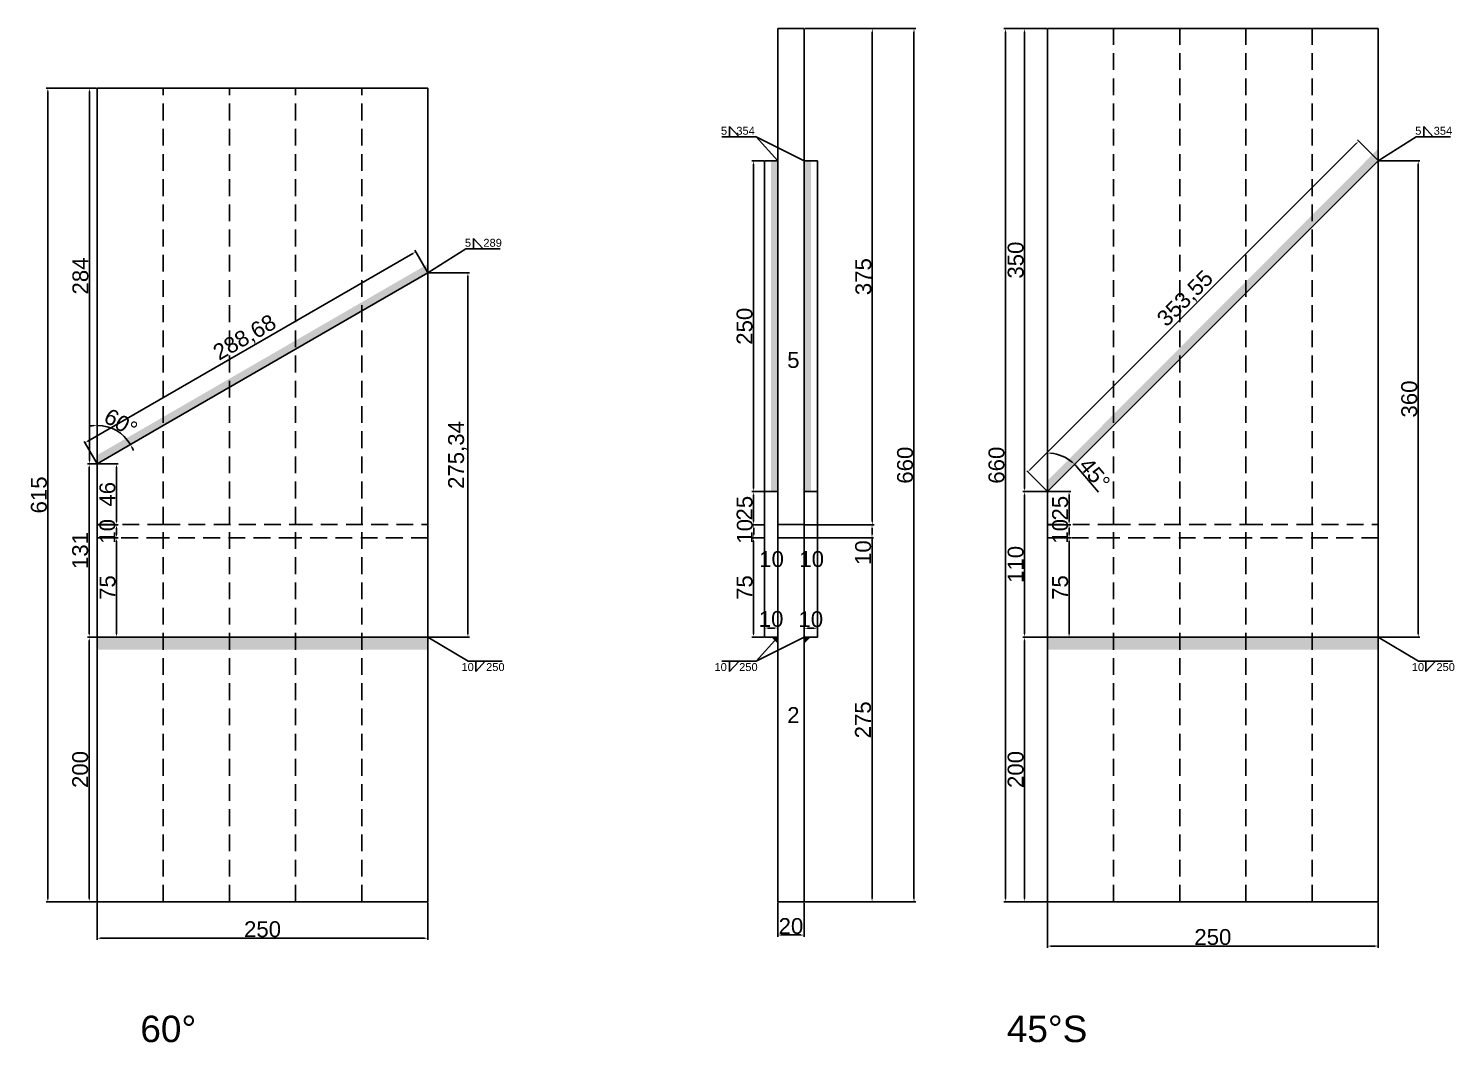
# Model space of a CAD drawing. Header units: millimetres. Extents: x 1455 to 24185, y -7314 to 4772.
# Drawn here: x 3646 to 4723, y 1265 to 2032 of the extents above; entities that cross this region are included whole.
import ezdxf

# ---------------------------------------------------------------- set-up
doc = ezdxf.new("R2010")
doc.units = ezdxf.units.MM
doc.linetypes.add('DASHED', pattern=[19.05, 12.7, -6.35])
doc.linetypes.add('JIS_09_08', pattern=[10.75, 8, -0.55, 0.55, -0.55, 0.55, -0.55])
for name, color, linetype in [('尺寸标注', 6, 'Continuous'), ('标号', 4, 'Continuous'), ('焊缝', 250, 'Continuous')]:
    doc.layers.add(name, color=color, linetype=linetype)
doc.styles.get("Standard").update_dxf_attribs({"font": 'arial.ttf'})
doc.dimstyles.new('ISO-25-JHF', dxfattribs={"dimtxt": 12, "dimasz": 2.5, "dimexe": 1.25, "dimexo": 0.625, "dimtad": 1, "dimtxsty": 'Standard', "dimcen": 2.5, "dimadec": 0, "dimazin": 0, "dimtfac": 1, "dimtmove": 0, "dimatfit": 3, "dimfxl": 1, "dimarcsym": 0})

# ---------------------------------------------------------------- blocks, each defined once
blk = doc.blocks.new('*D18')
at = {"layer": 'Defpoints', "color": 0, "transparency": 16777216}
for p in [(3697.4, 1957.8), (3797.4, 1760.4), (3716.1, 1724.9), (3697.4, 1702.6), (3697.4, 1342.8)]:
    blk.add_point(p, dxfattribs=at)
at = {"layer": '尺寸标注', "color": 0, "lineweight": -2, "transparency": 16777216}
for start, end in [(94.922, 99.8439), (30, 90), (20.1561, 25.078)]:
    blk.add_arc((3697.4, 1702.6), 29.1, start, end, dxfattribs=at)
at = {"layer": '尺寸标注', "color": 0, "transparency": 16777216}
for points in [[(3694.9, 1732.1), (3694.9, 1731.2), (3697.4, 1731.8)], [(3723.4, 1714.8), (3724.1, 1715.2), (3722.6, 1717.2)]]:
    blk.add_solid(points, dxfattribs=at)
at = {"layer": '尺寸标注', "color": 0, "transparency": 16777216, "insert": (3715.3, 1733.7), "char_height": 12, "attachment_point": 5, "rotation": 330}
blk.add_mtext('60°', dxfattribs=at)
blk = doc.blocks.new('*D19')
at = {"layer": 'Defpoints', "color": 0, "transparency": 16777216}
for p in [(3697.4, 1371.6), (3947.4, 1371.6), (3947.4, 1344.1)]:
    blk.add_point(p, dxfattribs=at)
at = {"layer": '尺寸标注', "color": 0, "lineweight": -2, "transparency": 16777216}
for p, q in [((3697.4, 1371), (3697.4, 1342.8)), ((3947.4, 1371), (3947.4, 1342.8)), ((3699.9, 1344.1), (3944.9, 1344.1))]:
    blk.add_line(p, q, dxfattribs=at)
at = {"layer": '尺寸标注', "color": 0, "transparency": 16777216}
for points in [[(3699.9, 1344.5), (3699.9, 1343.6), (3697.4, 1344.1)], [(3944.9, 1344.5), (3944.9, 1343.6), (3947.4, 1344.1)]]:
    blk.add_solid(points, dxfattribs=at)
at = {"layer": '尺寸标注', "color": 0, "transparency": 16777216, "insert": (3822.4, 1350.8), "char_height": 12, "attachment_point": 5}
blk.add_mtext('250', dxfattribs=at)
blk = doc.blocks.new('*D80')
at = {"layer": 'Defpoints', "color": 0, "transparency": 16777216}
for p in [(3947.4, 1847), (3977.6, 1847), (3947.4, 1571.6)]:
    blk.add_point(p, dxfattribs=at)
at = {"layer": '尺寸标注', "color": 0, "lineweight": -2, "transparency": 16777216}
for p, q in [((3948, 1847), (3978.9, 1847)), ((3977.6, 1574.1), (3977.6, 1844.5)), ((3948, 1571.6), (3978.9, 1571.6))]:
    blk.add_line(p, q, dxfattribs=at)
at = {"layer": '尺寸标注', "color": 0, "transparency": 16777216}
for points in [[(3977.2, 1844.5), (3978.1, 1844.5), (3977.6, 1847)], [(3977.2, 1574.1), (3978.1, 1574.1), (3977.6, 1571.6)]]:
    blk.add_solid(points, dxfattribs=at)
at = {"layer": '尺寸标注', "color": 0, "transparency": 16777216, "insert": (3969.8, 1709.3), "char_height": 12, "attachment_point": 5, "rotation": 90}
blk.add_mtext('275,34', dxfattribs=at)
blk = doc.blocks.new('*D81')
at = {"layer": 'Defpoints', "color": 0, "transparency": 16777216}
for p in [(3697.4, 1646.6), (3712, 1646.6), (3697.4, 1571.6)]:
    blk.add_point(p, dxfattribs=at)
at = {"layer": '尺寸标注', "color": 0, "lineweight": -2, "transparency": 16777216}
for p, q in [((3698, 1646.6), (3713.2, 1646.6)), ((3712, 1574.1), (3712, 1644.1)), ((3698, 1571.6), (3713.2, 1571.6))]:
    blk.add_line(p, q, dxfattribs=at)
at = {"layer": '尺寸标注', "color": 0, "transparency": 16777216}
for points in [[(3711.6, 1644.1), (3712.4, 1644.1), (3712, 1646.6)], [(3711.6, 1574.1), (3712.4, 1574.1), (3712, 1571.6)]]:
    blk.add_solid(points, dxfattribs=at)
at = {"layer": '尺寸标注', "color": 0, "transparency": 16777216, "insert": (3705.3, 1609.1), "char_height": 12, "attachment_point": 5, "rotation": 90}
blk.add_mtext('75', dxfattribs=at)
blk = doc.blocks.new('*D82')
at = {"layer": 'Defpoints', "color": 0, "transparency": 16777216}
for p in [(3697.4, 1656.6), (3712, 1656.6), (3697.4, 1646.6)]:
    blk.add_point(p, dxfattribs=at)
at = {"layer": '尺寸标注', "color": 0, "lineweight": -2, "transparency": 16777216}
for p, q in [((3698, 1656.6), (3713.2, 1656.6)), ((3712, 1649.1), (3712, 1654.1)), ((3698, 1646.6), (3713.2, 1646.6))]:
    blk.add_line(p, q, dxfattribs=at)
at = {"layer": '尺寸标注', "color": 0, "transparency": 16777216}
for points in [[(3711.6, 1654.1), (3712.4, 1654.1), (3712, 1656.6)], [(3711.6, 1649.1), (3712.4, 1649.1), (3712, 1646.6)]]:
    blk.add_solid(points, dxfattribs=at)
at = {"layer": '尺寸标注', "color": 0, "transparency": 16777216, "insert": (3705.2, 1651.6), "char_height": 12, "attachment_point": 5, "rotation": 90}
blk.add_mtext('10', dxfattribs=at)
blk = doc.blocks.new('*D20')
at = {"layer": 'Defpoints', "color": 0, "transparency": 16777216}
for p in [(3697.4, 1702.6), (3712, 1702.6), (3697.4, 1656.6)]:
    blk.add_point(p, dxfattribs=at)
at = {"layer": '尺寸标注', "color": 0, "lineweight": -2, "transparency": 16777216}
for p, q in [((3698, 1702.6), (3713.2, 1702.6)), ((3712, 1659.1), (3712, 1700.1)), ((3698, 1656.6), (3713.2, 1656.6))]:
    blk.add_line(p, q, dxfattribs=at)
at = {"layer": '尺寸标注', "color": 0, "transparency": 16777216}
for points in [[(3711.6, 1700.1), (3712.4, 1700.1), (3712, 1702.6)], [(3711.6, 1659.1), (3712.4, 1659.1), (3712, 1656.6)]]:
    blk.add_solid(points, dxfattribs=at)
at = {"layer": '尺寸标注', "color": 0, "transparency": 16777216, "insert": (3705.2, 1679.6), "char_height": 12, "attachment_point": 5, "rotation": 90}
blk.add_mtext('46', dxfattribs=at)
blk = doc.blocks.new('*D21')
at = {"layer": 'Defpoints', "color": 0, "transparency": 16777216}
for p in [(3691.4, 1702.6), (3697.4, 1702.6), (3697.4, 1571.6)]:
    blk.add_point(p, dxfattribs=at)
at = {"layer": '尺寸标注', "color": 0, "lineweight": -2, "transparency": 16777216}
for p, q in [((3696.8, 1702.6), (3690.1, 1702.6)), ((3691.4, 1574.1), (3691.4, 1700.1)), ((3696.8, 1571.6), (3690.1, 1571.6))]:
    blk.add_line(p, q, dxfattribs=at)
at = {"layer": '尺寸标注', "color": 0, "transparency": 16777216}
for points in [[(3691, 1700.1), (3691.8, 1700.1), (3691.4, 1702.6)], [(3691, 1574.1), (3691.8, 1574.1), (3691.4, 1571.6)]]:
    blk.add_solid(points, dxfattribs=at)
at = {"layer": '尺寸标注', "color": 0, "transparency": 16777216, "insert": (3684.6, 1637.1), "char_height": 12, "attachment_point": 5, "rotation": 90}
blk.add_mtext('131', dxfattribs=at)
blk = doc.blocks.new('*D22')
at = {"layer": 'Defpoints', "color": 0, "transparency": 16777216}
for p in [(3660.1, 1986.6), (3697.4, 1986.6), (3697.4, 1371.6)]:
    blk.add_point(p, dxfattribs=at)
at = {"layer": '尺寸标注', "color": 0, "lineweight": -2, "transparency": 16777216}
for p, q in [((3696.8, 1986.6), (3658.9, 1986.6)), ((3660.1, 1374.1), (3660.1, 1984.1)), ((3696.8, 1371.6), (3658.9, 1371.6))]:
    blk.add_line(p, q, dxfattribs=at)
at = {"layer": '尺寸标注', "color": 0, "transparency": 16777216}
for points in [[(3659.7, 1984.1), (3660.6, 1984.1), (3660.1, 1986.6)], [(3659.7, 1374.1), (3660.6, 1374.1), (3660.1, 1371.6)]]:
    blk.add_solid(points, dxfattribs=at)
at = {"layer": '尺寸标注', "color": 0, "transparency": 16777216, "insert": (3653.4, 1679.1), "char_height": 12, "attachment_point": 5, "rotation": 90}
blk.add_mtext('615', dxfattribs=at)
blk = doc.blocks.new('*D126')
at = {"layer": 'Defpoints', "color": 0, "transparency": 16777216}
for p in [(3938.2, 1862.9), (3947.4, 1847), (3697.4, 1702.6)]:
    blk.add_point(p, dxfattribs=at)
at = {"layer": '尺寸标注', "color": 0, "lineweight": -2, "transparency": 16777216}
for p, q in [((3690.4, 1719.8), (3936.1, 1861.6)), ((3947.1, 1847.5), (3937.6, 1864)), ((3697.1, 1703.2), (3687.6, 1719.6))]:
    blk.add_line(p, q, dxfattribs=at)
at = {"layer": '尺寸标注', "color": 0, "transparency": 16777216}
for points in [[(3935.9, 1862), (3936.3, 1861.3), (3938.2, 1862.9)], [(3690.2, 1720.1), (3690.6, 1719.4), (3688.2, 1718.5)]]:
    blk.add_solid(points, dxfattribs=at)
at = {"layer": '尺寸标注', "color": 0, "transparency": 16777216, "insert": (3809.3, 1797.5), "char_height": 12, "attachment_point": 5, "rotation": 30}
blk.add_mtext('288,68', dxfattribs=at)
blk = doc.blocks.new('*D38')
at = {"layer": 'Defpoints', "color": 0, "transparency": 16777216}
for p in [(3697.4, 1986.6), (3691.5, 1702.6), (3697.4, 1702.6)]:
    blk.add_point(p, dxfattribs=at)
at = {"layer": '尺寸标注', "color": 0, "lineweight": -2, "transparency": 16777216}
for p, q in [((3696.8, 1986.6), (3690.3, 1986.6)), ((3691.5, 1984.1), (3691.5, 1705.1)), ((3696.8, 1702.6), (3690.3, 1702.6))]:
    blk.add_line(p, q, dxfattribs=at)
at = {"layer": '尺寸标注', "color": 0, "transparency": 16777216}
for points in [[(3691.1, 1984.1), (3692, 1984.1), (3691.5, 1986.6)], [(3691.1, 1705.1), (3692, 1705.1), (3691.5, 1702.6)]]:
    blk.add_solid(points, dxfattribs=at)
at = {"layer": '尺寸标注', "color": 0, "transparency": 16777216, "insert": (3684.8, 1844.6), "char_height": 12, "attachment_point": 5, "rotation": 90}
blk.add_mtext('284', dxfattribs=at)
blk = doc.blocks.new('*D127')
at = {"layer": 'Defpoints', "color": 0, "transparency": 16777216}
for p in [(3697.4, 1571.6), (3691.4, 1371.6), (3697.4, 1371.6)]:
    blk.add_point(p, dxfattribs=at)
at = {"layer": '尺寸标注', "color": 0, "lineweight": -2, "transparency": 16777216}
for p, q in [((3696.8, 1571.6), (3690.1, 1571.6)), ((3691.4, 1569.1), (3691.4, 1374.1)), ((3696.8, 1371.6), (3690.1, 1371.6))]:
    blk.add_line(p, q, dxfattribs=at)
at = {"layer": '尺寸标注', "color": 0, "transparency": 16777216}
for points in [[(3691, 1569.1), (3691.8, 1569.1), (3691.4, 1571.6)], [(3691, 1374.1), (3691.8, 1374.1), (3691.4, 1371.6)]]:
    blk.add_solid(points, dxfattribs=at)
at = {"layer": '尺寸标注', "color": 0, "transparency": 16777216, "insert": (3684.6, 1471.6), "char_height": 12, "attachment_point": 5, "rotation": 90}
blk.add_mtext('200', dxfattribs=at)
blk = doc.blocks.new('*D128')
at = {"layer": 'Defpoints', "color": 0, "transparency": 16777216}
for p in [(4211.8, 1371.6), (4231.8, 1371.6), (4231.8, 1346.5)]:
    blk.add_point(p, dxfattribs=at)
at = {"layer": '尺寸标注', "color": 0, "lineweight": -2, "transparency": 16777216}
for p, q in [((4211.8, 1371), (4211.8, 1345.2)), ((4231.8, 1371), (4231.8, 1345.2)), ((4214.3, 1346.5), (4229.3, 1346.5))]:
    blk.add_line(p, q, dxfattribs=at)
at = {"layer": '尺寸标注', "color": 0, "transparency": 16777216}
for points in [[(4214.3, 1346.9), (4214.3, 1346), (4211.8, 1346.5)], [(4229.3, 1346.9), (4229.3, 1346), (4231.8, 1346.5)]]:
    blk.add_solid(points, dxfattribs=at)
at = {"layer": '尺寸标注', "color": 0, "transparency": 16777216, "insert": (4221.8, 1353.2), "char_height": 12, "attachment_point": 5}
blk.add_mtext('20', dxfattribs=at)
blk = doc.blocks.new('*D129')
at = {"layer": 'Defpoints', "color": 0, "transparency": 16777216}
for p in [(4211.8, 1578.5), (4201.8, 1571.6), (4211.8, 1571.6)]:
    blk.add_point(p, dxfattribs=at)
at = {"layer": '尺寸标注', "color": 0, "lineweight": -2, "transparency": 16777216}
for p, q in [((4201.8, 1572.3), (4201.8, 1579.8)), ((4204.3, 1578.5), (4209.3, 1578.5)), ((4211.8, 1572.3), (4211.8, 1579.8))]:
    blk.add_line(p, q, dxfattribs=at)
at = {"layer": '尺寸标注', "color": 0, "transparency": 16777216}
for points in [[(4204.3, 1578.9), (4204.3, 1578.1), (4201.8, 1578.5)], [(4209.3, 1578.9), (4209.3, 1578.1), (4211.8, 1578.5)]]:
    blk.add_solid(points, dxfattribs=at)
at = {"layer": '尺寸标注', "color": 0, "transparency": 16777216, "insert": (4206.8, 1585.3), "char_height": 12, "attachment_point": 5}
blk.add_mtext('10', dxfattribs=at)
blk = doc.blocks.new('*D130')
at = {"layer": 'Defpoints', "color": 0, "transparency": 16777216}
for p in [(4241.8, 1578.3), (4231.8, 1571.6), (4241.8, 1571.6)]:
    blk.add_point(p, dxfattribs=at)
at = {"layer": '尺寸标注', "color": 0, "lineweight": -2, "transparency": 16777216}
for p, q in [((4231.8, 1572.3), (4231.8, 1579.6)), ((4234.3, 1578.3), (4239.3, 1578.3)), ((4241.8, 1572.3), (4241.8, 1579.6))]:
    blk.add_line(p, q, dxfattribs=at)
at = {"layer": '尺寸标注', "color": 0, "transparency": 16777216}
for points in [[(4234.3, 1578.7), (4234.3, 1577.9), (4231.8, 1578.3)], [(4239.3, 1578.7), (4239.3, 1577.9), (4241.8, 1578.3)]]:
    blk.add_solid(points, dxfattribs=at)
at = {"layer": '尺寸标注', "color": 0, "transparency": 16777216, "insert": (4236.8, 1585.1), "char_height": 12, "attachment_point": 5}
blk.add_mtext('10', dxfattribs=at)
blk = doc.blocks.new('*D39')
at = {"layer": 'Defpoints', "color": 0, "transparency": 16777216}
for p in [(4231.8, 2031.6), (4231.8, 1656.6), (4283.3, 1656.6)]:
    blk.add_point(p, dxfattribs=at)
at = {"layer": '尺寸标注', "color": 0, "lineweight": -2, "transparency": 16777216}
for p, q in [((4232.5, 2031.6), (4284.6, 2031.6)), ((4283.3, 2029.1), (4283.3, 1659.1)), ((4232.5, 1656.6), (4284.6, 1656.6))]:
    blk.add_line(p, q, dxfattribs=at)
at = {"layer": '尺寸标注', "color": 0, "transparency": 16777216}
for points in [[(4282.9, 2029.1), (4283.7, 2029.1), (4283.3, 2031.6)], [(4282.9, 1659.1), (4283.7, 1659.1), (4283.3, 1656.6)]]:
    blk.add_solid(points, dxfattribs=at)
at = {"layer": '尺寸标注', "color": 0, "transparency": 16777216, "insert": (4276.6, 1844.1), "char_height": 12, "attachment_point": 5, "rotation": 90}
blk.add_mtext('375', dxfattribs=at)
blk = doc.blocks.new('*D40')
at = {"layer": 'Defpoints', "color": 0, "transparency": 16777216}
for p in [(4283.3, 1656.6), (4283.1, 1646.6), (4283.3, 1646.6)]:
    blk.add_point(p, dxfattribs=at)
at = {"layer": '尺寸标注', "color": 0, "lineweight": -2, "transparency": 16777216}
for p, q in [((4282.7, 1656.6), (4281.9, 1656.6)), ((4283.1, 1654.1), (4283.1, 1649.1)), ((4282.7, 1646.6), (4281.9, 1646.6)), ((4283.1, 1646.6), (4283.1, 1626.9))]:
    blk.add_line(p, q, dxfattribs=at)
at = {"layer": '尺寸标注', "color": 0, "transparency": 16777216}
for points in [[(4282.7, 1654.1), (4283.5, 1654.1), (4283.1, 1656.6)], [(4282.7, 1649.1), (4283.5, 1649.1), (4283.1, 1646.6)]]:
    blk.add_solid(points, dxfattribs=at)
at = {"layer": '尺寸标注', "color": 0, "transparency": 16777216, "insert": (4276.4, 1635.5), "char_height": 12, "attachment_point": 5, "rotation": 90}
blk.add_mtext('10', dxfattribs=at)
blk = doc.blocks.new('*D131')
at = {"layer": 'Defpoints', "color": 0, "transparency": 16777216}
for p in [(4231.8, 2031.6), (4314.8, 2031.6), (4231.8, 1371.6)]:
    blk.add_point(p, dxfattribs=at)
at = {"layer": '尺寸标注', "color": 0, "lineweight": -2, "transparency": 16777216}
for p, q in [((4232.5, 2031.6), (4316.1, 2031.6)), ((4314.8, 1374.1), (4314.8, 2029.1)), ((4232.5, 1371.6), (4316.1, 1371.6))]:
    blk.add_line(p, q, dxfattribs=at)
at = {"layer": '尺寸标注', "color": 0, "transparency": 16777216}
for points in [[(4314.4, 2029.1), (4315.3, 2029.1), (4314.8, 2031.6)], [(4314.4, 1374.1), (4315.3, 1374.1), (4314.8, 1371.6)]]:
    blk.add_solid(points, dxfattribs=at)
at = {"layer": '尺寸标注', "color": 0, "transparency": 16777216, "insert": (4308.1, 1701.6), "char_height": 12, "attachment_point": 5, "rotation": 90}
blk.add_mtext('660', dxfattribs=at)
blk = doc.blocks.new('*D132')
at = {"layer": 'Defpoints', "color": 0, "transparency": 16777216}
for p in [(4231.8, 1646.6), (4231.8, 1371.6), (4283.1, 1371.6)]:
    blk.add_point(p, dxfattribs=at)
at = {"layer": '尺寸标注', "color": 0, "lineweight": -2, "transparency": 16777216}
for p, q in [((4232.5, 1646.6), (4284.3, 1646.6)), ((4283.1, 1644.1), (4283.1, 1374.1)), ((4232.5, 1371.6), (4284.3, 1371.6))]:
    blk.add_line(p, q, dxfattribs=at)
at = {"layer": '尺寸标注', "color": 0, "transparency": 16777216}
for points in [[(4282.7, 1644.1), (4283.5, 1644.1), (4283.1, 1646.6)], [(4282.7, 1374.1), (4283.5, 1374.1), (4283.1, 1371.6)]]:
    blk.add_solid(points, dxfattribs=at)
at = {"layer": '尺寸标注', "color": 0, "transparency": 16777216, "insert": (4276.3, 1509.1), "char_height": 12, "attachment_point": 5, "rotation": 90}
blk.add_mtext('275', dxfattribs=at)
blk = doc.blocks.new('*D133')
at = {"layer": 'Defpoints', "color": 0, "transparency": 16777216}
for p in [(4193.5, 1646.6), (4201.8, 1646.6), (4201.8, 1571.6)]:
    blk.add_point(p, dxfattribs=at)
at = {"layer": '尺寸标注', "color": 0, "lineweight": -2, "transparency": 16777216}
for p, q in [((4201.2, 1646.6), (4192.3, 1646.6)), ((4193.5, 1574.1), (4193.5, 1644.1)), ((4201.2, 1571.6), (4192.3, 1571.6))]:
    blk.add_line(p, q, dxfattribs=at)
at = {"layer": '尺寸标注', "color": 0, "transparency": 16777216}
for points in [[(4193.1, 1644.1), (4193.9, 1644.1), (4193.5, 1646.6)], [(4193.1, 1574.1), (4193.9, 1574.1), (4193.5, 1571.6)]]:
    blk.add_solid(points, dxfattribs=at)
at = {"layer": '尺寸标注', "color": 0, "transparency": 16777216, "insert": (4186.8, 1609.1), "char_height": 12, "attachment_point": 5, "rotation": 90}
blk.add_mtext('75', dxfattribs=at)
blk = doc.blocks.new('*D134')
at = {"layer": 'Defpoints', "color": 0, "transparency": 16777216}
for p in [(4193.6, 1681.6), (4201.8, 1681.6), (4201.8, 1656.6)]:
    blk.add_point(p, dxfattribs=at)
at = {"layer": '尺寸标注', "color": 0, "lineweight": -2, "transparency": 16777216}
for p, q in [((4201.2, 1681.6), (4192.3, 1681.6)), ((4193.6, 1659.1), (4193.6, 1679.1)), ((4201.2, 1656.6), (4192.3, 1656.6))]:
    blk.add_line(p, q, dxfattribs=at)
at = {"layer": '尺寸标注', "color": 0, "transparency": 16777216}
for points in [[(4193.2, 1679.1), (4194, 1679.1), (4193.6, 1681.6)], [(4193.2, 1659.1), (4194, 1659.1), (4193.6, 1656.6)]]:
    blk.add_solid(points, dxfattribs=at)
at = {"layer": '尺寸标注', "color": 0, "transparency": 16777216, "insert": (4186.8, 1669.1), "char_height": 12, "attachment_point": 5, "rotation": 90}
blk.add_mtext('25', dxfattribs=at)
blk = doc.blocks.new('*D41')
at = {"layer": 'Defpoints', "color": 0, "transparency": 16777216}
for p in [(4193.7, 1656.6), (4201.8, 1656.6), (4201.8, 1646.6)]:
    blk.add_point(p, dxfattribs=at)
at = {"layer": '尺寸标注', "color": 0, "lineweight": -2, "transparency": 16777216}
for p, q in [((4201.2, 1656.6), (4192.5, 1656.6)), ((4193.7, 1649.1), (4193.7, 1654.1)), ((4201.2, 1646.6), (4192.5, 1646.6))]:
    blk.add_line(p, q, dxfattribs=at)
at = {"layer": '尺寸标注', "color": 0, "transparency": 16777216}
for points in [[(4193.3, 1654.1), (4194.1, 1654.1), (4193.7, 1656.6)], [(4193.3, 1649.1), (4194.1, 1649.1), (4193.7, 1646.6)]]:
    blk.add_solid(points, dxfattribs=at)
at = {"layer": '尺寸标注', "color": 0, "transparency": 16777216, "insert": (4187, 1651.6), "char_height": 12, "attachment_point": 5, "rotation": 90}
blk.add_mtext('10', dxfattribs=at)
blk = doc.blocks.new('*D42')
at = {"layer": 'Defpoints', "color": 0, "transparency": 16777216}
for p in [(4415.7, 1981.6), (4515.7, 1781.6), (4423.2, 1709.8), (4415.7, 1681.6), (4415.7, 1321.6)]:
    blk.add_point(p, dxfattribs=at)
at = {"layer": '尺寸标注', "color": 0, "lineweight": -2, "transparency": 16777216}
blk.add_line((4438, 1700.4), (4454.2, 1681.1), dxfattribs=at)
for start, end in [(49.922, 85.078), (40.078, 45)]:
    blk.add_arc((4415.7, 1681.6), 29.1, start, end, dxfattribs=at)
at = {"layer": '尺寸标注', "color": 0, "transparency": 16777216}
for points in [[(4418.2, 1710.2), (4418.2, 1711.1), (4415.7, 1710.8)], [(4434.7, 1704.2), (4434.2, 1703.6), (4436.3, 1702.2)]]:
    blk.add_solid(points, dxfattribs=at)
at = {"layer": '尺寸标注', "color": 0, "transparency": 16777216, "insert": (4451.3, 1695.1), "char_height": 12, "attachment_point": 5, "rotation": 310.078}
blk.add_mtext('45°', dxfattribs=at)
blk = doc.blocks.new('*D28')
at = {"layer": 'Defpoints', "color": 0, "transparency": 16777216}
for p in [(4415.7, 1371.6), (4665.7, 1371.6), (4665.7, 1338.1)]:
    blk.add_point(p, dxfattribs=at)
at = {"layer": '尺寸标注', "color": 0, "lineweight": -2, "transparency": 16777216}
for p, q in [((4415.7, 1371), (4415.7, 1336.9)), ((4665.7, 1371), (4665.7, 1336.9)), ((4418.2, 1338.1), (4663.2, 1338.1))]:
    blk.add_line(p, q, dxfattribs=at)
at = {"layer": '尺寸标注', "color": 0, "transparency": 16777216}
for points in [[(4418.2, 1338.6), (4418.2, 1337.7), (4415.7, 1338.1)], [(4663.2, 1338.6), (4663.2, 1337.7), (4665.7, 1338.1)]]:
    blk.add_solid(points, dxfattribs=at)
at = {"layer": '尺寸标注', "color": 0, "transparency": 16777216, "insert": (4540.7, 1344.9), "char_height": 12, "attachment_point": 5}
blk.add_mtext('250', dxfattribs=at)
blk = doc.blocks.new('*D103')
at = {"layer": 'Defpoints', "color": 0, "transparency": 16777216}
for p in [(4415.7, 2031.6), (4383.9, 1371.6), (4415.7, 1371.6)]:
    blk.add_point(p, dxfattribs=at)
at = {"layer": '尺寸标注', "color": 0, "lineweight": -2, "transparency": 16777216}
for p, q in [((4415.1, 2031.6), (4382.7, 2031.6)), ((4383.9, 2029.1), (4383.9, 1374.1)), ((4415.1, 1371.6), (4382.7, 1371.6))]:
    blk.add_line(p, q, dxfattribs=at)
at = {"layer": '尺寸标注', "color": 0, "transparency": 16777216}
for points in [[(4383.5, 2029.1), (4384.3, 2029.1), (4383.9, 2031.6)], [(4383.5, 1374.1), (4384.3, 1374.1), (4383.9, 1371.6)]]:
    blk.add_solid(points, dxfattribs=at)
at = {"layer": '尺寸标注', "color": 0, "transparency": 16777216, "insert": (4377.2, 1701.6), "char_height": 12, "attachment_point": 5, "rotation": 90}
blk.add_mtext('660', dxfattribs=at)
blk = doc.blocks.new('*D104')
at = {"layer": 'Defpoints', "color": 0, "transparency": 16777216}
for p in [(4665.7, 1931.6), (4695.9, 1931.6), (4665.7, 1571.6)]:
    blk.add_point(p, dxfattribs=at)
at = {"layer": '尺寸标注', "color": 0, "lineweight": -2, "transparency": 16777216}
for p, q in [((4666.3, 1931.6), (4697.2, 1931.6)), ((4695.9, 1574.1), (4695.9, 1929.1)), ((4666.3, 1571.6), (4697.2, 1571.6))]:
    blk.add_line(p, q, dxfattribs=at)
at = {"layer": '尺寸标注', "color": 0, "transparency": 16777216}
for points in [[(4695.5, 1929.1), (4696.4, 1929.1), (4695.9, 1931.6)], [(4695.5, 1574.1), (4696.4, 1574.1), (4695.9, 1571.6)]]:
    blk.add_solid(points, dxfattribs=at)
at = {"layer": '尺寸标注', "color": 0, "transparency": 16777216, "insert": (4689.2, 1751.6), "char_height": 12, "attachment_point": 5, "rotation": 90}
blk.add_mtext('360', dxfattribs=at)
blk = doc.blocks.new('*D105')
at = {"layer": 'Defpoints', "color": 0, "transparency": 16777216}
for p in [(4415.7, 1681.6), (4398.4, 1571.6), (4415.7, 1571.6)]:
    blk.add_point(p, dxfattribs=at)
at = {"layer": '尺寸标注', "color": 0, "lineweight": -2, "transparency": 16777216}
for p, q in [((4415.1, 1681.6), (4397.2, 1681.6)), ((4398.4, 1679.1), (4398.4, 1574.1)), ((4415.1, 1571.6), (4397.2, 1571.6))]:
    blk.add_line(p, q, dxfattribs=at)
at = {"layer": '尺寸标注', "color": 0, "transparency": 16777216}
for points in [[(4398, 1679.1), (4398.8, 1679.1), (4398.4, 1681.6)], [(4398, 1574.1), (4398.8, 1574.1), (4398.4, 1571.6)]]:
    blk.add_solid(points, dxfattribs=at)
at = {"layer": '尺寸标注', "color": 0, "transparency": 16777216, "insert": (4391.7, 1626.6), "char_height": 12, "attachment_point": 5, "rotation": 90}
blk.add_mtext('110', dxfattribs=at)
blk = doc.blocks.new('*D106')
at = {"layer": 'Defpoints', "color": 0, "transparency": 16777216}
for p in [(4415.7, 1646.6), (4415.7, 1571.6), (4432, 1571.6)]:
    blk.add_point(p, dxfattribs=at)
at = {"layer": '尺寸标注', "color": 0, "lineweight": -2, "transparency": 16777216}
for p, q in [((4416.3, 1646.6), (4433.3, 1646.6)), ((4432, 1644.1), (4432, 1574.1)), ((4416.3, 1571.6), (4433.3, 1571.6))]:
    blk.add_line(p, q, dxfattribs=at)
at = {"layer": '尺寸标注', "color": 0, "transparency": 16777216}
for points in [[(4431.6, 1644.1), (4432.5, 1644.1), (4432, 1646.6)], [(4431.6, 1574.1), (4432.5, 1574.1), (4432, 1571.6)]]:
    blk.add_solid(points, dxfattribs=at)
at = {"layer": '尺寸标注', "color": 0, "transparency": 16777216, "insert": (4425.3, 1609.1), "char_height": 12, "attachment_point": 5, "rotation": 90}
blk.add_mtext('75', dxfattribs=at)
blk = doc.blocks.new('*D107')
at = {"layer": 'Defpoints', "color": 0, "transparency": 16777216}
for p in [(4415.7, 1656.6), (4432, 1656.6), (4415.7, 1646.6)]:
    blk.add_point(p, dxfattribs=at)
at = {"layer": '尺寸标注', "color": 0, "lineweight": -2, "transparency": 16777216}
for p, q in [((4416.3, 1656.6), (4433.3, 1656.6)), ((4432, 1649.1), (4432, 1654.1)), ((4416.3, 1646.6), (4433.3, 1646.6))]:
    blk.add_line(p, q, dxfattribs=at)
at = {"layer": '尺寸标注', "color": 0, "transparency": 16777216}
for points in [[(4431.6, 1654.1), (4432.5, 1654.1), (4432, 1656.6)], [(4431.6, 1649.1), (4432.5, 1649.1), (4432, 1646.6)]]:
    blk.add_solid(points, dxfattribs=at)
at = {"layer": '尺寸标注', "color": 0, "transparency": 16777216, "insert": (4425.3, 1651.6), "char_height": 12, "attachment_point": 5, "rotation": 90}
blk.add_mtext('10', dxfattribs=at)
blk = doc.blocks.new('*D29')
at = {"layer": 'Defpoints', "color": 0, "transparency": 16777216}
for p in [(4415.7, 1681.6), (4432, 1681.6), (4415.7, 1656.6)]:
    blk.add_point(p, dxfattribs=at)
at = {"layer": '尺寸标注', "color": 0, "lineweight": -2, "transparency": 16777216}
for p, q in [((4416.3, 1681.6), (4433.3, 1681.6)), ((4432, 1659.1), (4432, 1679.1)), ((4416.3, 1656.6), (4433.3, 1656.6))]:
    blk.add_line(p, q, dxfattribs=at)
at = {"layer": '尺寸标注', "color": 0, "transparency": 16777216}
for points in [[(4431.6, 1679.1), (4432.5, 1679.1), (4432, 1681.6)], [(4431.6, 1659.1), (4432.5, 1659.1), (4432, 1656.6)]]:
    blk.add_solid(points, dxfattribs=at)
at = {"layer": '尺寸标注', "color": 0, "transparency": 16777216, "insert": (4425.3, 1669.1), "char_height": 12, "attachment_point": 5, "rotation": 90}
blk.add_mtext('25', dxfattribs=at)
blk = doc.blocks.new('*D108')
at = {"layer": 'Defpoints', "color": 0, "transparency": 16777216}
for p in [(4398.4, 1571.6), (4415.7, 1571.6), (4415.7, 1371.6)]:
    blk.add_point(p, dxfattribs=at)
at = {"layer": '尺寸标注', "color": 0, "lineweight": -2, "transparency": 16777216}
for p, q in [((4415.1, 1571.6), (4397.2, 1571.6)), ((4398.4, 1374.1), (4398.4, 1569.1)), ((4415.1, 1371.6), (4397.2, 1371.6))]:
    blk.add_line(p, q, dxfattribs=at)
at = {"layer": '尺寸标注', "color": 0, "transparency": 16777216}
for points in [[(4398, 1569.1), (4398.8, 1569.1), (4398.4, 1571.6)], [(4398, 1374.1), (4398.8, 1374.1), (4398.4, 1371.6)]]:
    blk.add_solid(points, dxfattribs=at)
at = {"layer": '尺寸标注', "color": 0, "transparency": 16777216, "insert": (4391.7, 1471.6), "char_height": 12, "attachment_point": 5, "rotation": 90}
blk.add_mtext('200', dxfattribs=at)
blk = doc.blocks.new('*D30')
at = {"layer": 'Defpoints', "color": 0, "transparency": 16777216}
for p in [(4398.4, 2031.6), (4415.7, 2031.6), (4415.7, 1681.6)]:
    blk.add_point(p, dxfattribs=at)
at = {"layer": '尺寸标注', "color": 0, "lineweight": -2, "transparency": 16777216}
for p, q in [((4415.1, 2031.6), (4397.2, 2031.6)), ((4398.4, 1684.1), (4398.4, 2029.1)), ((4415.1, 1681.6), (4397.2, 1681.6))]:
    blk.add_line(p, q, dxfattribs=at)
at = {"layer": '尺寸标注', "color": 0, "transparency": 16777216}
for points in [[(4398, 2029.1), (4398.8, 2029.1), (4398.4, 2031.6)], [(4398, 1684.1), (4398.8, 1684.1), (4398.4, 1681.6)]]:
    blk.add_solid(points, dxfattribs=at)
at = {"layer": '尺寸标注', "color": 0, "transparency": 16777216, "insert": (4391.7, 1856.6), "char_height": 12, "attachment_point": 5, "rotation": 90}
blk.add_mtext('350', dxfattribs=at)
blk = doc.blocks.new('*D109')
at = {"layer": 'Defpoints', "color": 0, "transparency": 16777216}
for p in [(4650.8, 1946.5), (4665.7, 1931.6), (4415.7, 1681.6)]:
    blk.add_point(p, dxfattribs=at)
at = {"layer": '尺寸标注', "color": 0, "lineweight": -2, "transparency": 16777216}
for p, q in [((4402.6, 1698.3), (4649.1, 1944.7)), ((4665.3, 1932.1), (4650, 1947.4)), ((4415.3, 1682.1), (4400, 1697.4))]:
    blk.add_line(p, q, dxfattribs=at)
at = {"layer": '尺寸标注', "color": 0, "transparency": 16777216}
for points in [[(4648.8, 1945), (4649.4, 1944.4), (4650.8, 1946.5)], [(4402.3, 1698.6), (4402.9, 1698), (4400.8, 1696.5)]]:
    blk.add_solid(points, dxfattribs=at)
at = {"layer": '尺寸标注', "color": 0, "transparency": 16777216, "insert": (4520.3, 1827.1), "char_height": 12, "attachment_point": 5, "rotation": 45}
blk.add_mtext('353,55', dxfattribs=at)
blk = doc.blocks.new('*D110')
at = {"layer": 'Defpoints', "color": 0, "transparency": 16777216}
for p in [(4193.6, 1931.6), (4201.8, 1931.6), (4201.8, 1681.6)]:
    blk.add_point(p, dxfattribs=at)
at = {"layer": '尺寸标注', "color": 0, "lineweight": -2, "transparency": 16777216}
for p, q in [((4201.2, 1931.6), (4192.3, 1931.6)), ((4193.6, 1684.1), (4193.6, 1929.1)), ((4201.2, 1681.6), (4192.3, 1681.6))]:
    blk.add_line(p, q, dxfattribs=at)
at = {"layer": '尺寸标注', "color": 0, "transparency": 16777216}
for points in [[(4193.2, 1929.1), (4194, 1929.1), (4193.6, 1931.6)], [(4193.2, 1684.1), (4194, 1684.1), (4193.6, 1681.6)]]:
    blk.add_solid(points, dxfattribs=at)
at = {"layer": '尺寸标注', "color": 0, "transparency": 16777216, "insert": (4186.8, 1806.6), "char_height": 12, "attachment_point": 5, "rotation": 90}
blk.add_mtext('250', dxfattribs=at)

msp = doc.modelspace()

# ---------------------------------------------------------------- hatches: boundary and pattern name
at = {"layer": '焊缝'}
h = msp.add_hatch(color=250, dxfattribs=at)
h.dxf.hatch_style = 1
h.paths.add_polyline_path([(4415.701, 1689.848), (4415.701, 1681.648), (4665.701, 1931.648), (4665.701, 1940.798)])
h = msp.add_hatch(color=250, dxfattribs=at)
h.dxf.hatch_style = 1
h.paths.add_polyline_path([(4211.842, 1931.648), (4206.842, 1931.648), (4206.842, 1681.648), (4211.857, 1681.648)])
h = msp.add_hatch(color=250, dxfattribs=at)
h.dxf.hatch_style = 1
h.paths.add_polyline_path([(4236.842, 1931.648), (4231.842, 1931.648), (4231.842, 1681.648), (4236.857, 1681.648)])
h = msp.add_hatch(color=250, dxfattribs=at)
h.dxf.hatch_style = 1
h.paths.add_polyline_path([(3697.408, 1709.194), (3697.408, 1702.648), (3947.408, 1846.986), (3947.408, 1853.654)])
h = msp.add_hatch(color=250, dxfattribs=at)
h.dxf.hatch_style = 1
h.paths.add_polyline_path([(3697.408, 1572.078), (3697.408, 1562.078), (3947.408, 1562.078), (3947.408, 1572.078)])
h = msp.add_hatch(color=250, dxfattribs=at)
h.dxf.hatch_style = 1
h.paths.add_polyline_path([(4211.842, 1566.648), (4206.842, 1571.648), (4211.842, 1571.648)])
h = msp.add_hatch(color=250, dxfattribs=at)
h.dxf.hatch_style = 1
h.paths.add_polyline_path([(4231.842, 1566.648), (4236.842, 1571.648), (4231.842, 1571.648)])
h = msp.add_hatch(color=250, dxfattribs=at)
h.dxf.hatch_style = 1
h.paths.add_polyline_path([(4415.701, 1572.078), (4415.701, 1562.078), (4665.701, 1562.078), (4665.701, 1572.078)])

# ---------------------------------------------------------------- linework, layer by layer
for p, q in [((4211.842, 2031.648), (4231.842, 2031.648)), ((4211.842, 2031.648), (4211.842, 1656.648)), ((4231.842, 2031.648), (4231.842, 1656.648)), ((4415.701, 1371.648), (4415.701, 2031.648)), ((4665.701, 2031.648), (4415.701, 2031.648)), ((4665.701, 2031.648), (4665.701, 1371.648)), ((4665.701, 1371.648), (4665.701, 2031.648)), ((3697.408, 1371.648), (3697.408, 1986.648)), ((3947.408, 1986.648), (3697.408, 1986.648)), ((3947.408, 1986.648), (3947.408, 1371.648)), ((3947.408, 1371.648), (3947.408, 1986.648)), ((4201.842, 1931.648), (4201.842, 1571.648)), ((4211.842, 1931.648), (4201.842, 1931.648)), ((4241.842, 1931.648), (4231.842, 1931.648)), ((4241.842, 1931.648), (4241.842, 1571.648)), ((4415.701, 1681.648), (4665.701, 1931.648)), ((3847.408, 1789.251), (3947.408, 1846.986)), ((3747.408, 1731.516), (3847.408, 1789.251)), ((3697.408, 1702.648), (3747.408, 1731.516)), ((4211.842, 1681.648), (4201.842, 1681.648)), ((4241.842, 1681.648), (4231.842, 1681.648)), ((4231.842, 1656.648), (4211.842, 1656.648)), ((4211.842, 1656.648), (4211.842, 1646.648)), ((4231.842, 1656.648), (4231.842, 1646.648)), ((4231.842, 1646.648), (4211.842, 1646.648)), ((4211.842, 1371.648), (4211.842, 1646.648)), ((4231.842, 1371.648), (4231.842, 1646.648)), ((3747.408, 1571.648), (3697.408, 1571.648)), ((3847.408, 1571.648), (3747.408, 1571.648)), ((3947.408, 1571.648), (3847.408, 1571.648)), ((4201.842, 1571.648), (4211.842, 1571.648)), ((4241.842, 1571.648), (4231.842, 1571.648)), ((4465.701, 1571.648), (4415.701, 1571.648)), ((4565.701, 1571.648), (4465.701, 1571.648)), ((4665.701, 1571.648), (4565.701, 1571.648)), ((3747.408, 1371.648), (3697.408, 1371.648)), ((3847.408, 1371.648), (3747.408, 1371.648)), ((3947.408, 1371.648), (3847.408, 1371.648)), ((4211.842, 1371.648), (4231.842, 1371.648)), ((4465.701, 1371.648), (4415.701, 1371.648)), ((4565.701, 1371.648), (4465.701, 1371.648)), ((4665.701, 1371.648), (4565.701, 1371.648))]:
    msp.add_line(p, q)
at = {"linetype": 'DASHED'}
for p, q in [((4465.701, 1371.648), (4465.701, 2031.648)), ((4515.701, 1371.648), (4515.701, 2031.648)), ((4565.701, 1371.648), (4565.701, 2031.648)), ((4615.701, 1371.648), (4615.701, 2031.648)), ((3747.408, 1371.648), (3747.408, 1986.648)), ((3797.408, 1371.648), (3797.408, 1986.648)), ((3847.408, 1371.648), (3847.408, 1986.648)), ((3897.408, 1371.648), (3897.408, 1986.648)), ((3697.408, 1656.648), (3747.408, 1656.648)), ((3747.408, 1656.648), (3847.408, 1656.648)), ((3847.408, 1656.648), (3947.408, 1656.648)), ((4415.701, 1656.648), (4465.701, 1656.648)), ((4465.701, 1656.648), (4565.701, 1656.648)), ((4565.701, 1656.648), (4665.701, 1656.648)), ((3747.408, 1646.648), (3697.408, 1646.648)), ((3847.408, 1646.648), (3747.408, 1646.648)), ((3947.408, 1646.648), (3847.408, 1646.648)), ((4465.701, 1646.648), (4415.701, 1646.648)), ((4565.701, 1646.648), (4465.701, 1646.648)), ((4665.701, 1646.648), (4565.701, 1646.648))]:
    msp.add_line(p, q, dxfattribs=at)
at = {"linetype": 'JIS_09_08'}
msp.add_line((4565.701, 2031.648), (4665.701, 2031.648), dxfattribs=at)
at = {"layer": '尺寸标注'}
for p, q in [((4175.338, 1949.838), (4175.338, 1957.603)), ((4175.338, 1957.603), (4182.569, 1949.838)), ((4700.108, 1957.603), (4707.34, 1949.838)), ((4700.108, 1957.603), (4700.108, 1949.838)), ((4195.451, 1949.838), (4169.688, 1949.838)), ((4211.842, 1931.648), (4195.451, 1949.838)), ((4195.451, 1949.838), (4231.842, 1931.648)), ((4665.701, 1931.648), (4694.458, 1949.838)), ((4720.221, 1949.838), (4694.458, 1949.838)), ((3947.408, 1846.986), (3976.166, 1865.176)), ((4001.929, 1865.176), (3976.166, 1865.176)), ((3981.816, 1872.94), (3989.047, 1865.176)), ((3981.816, 1872.94), (3981.816, 1865.176)), ((3697.408, 1702.648), (3696.536, 1702.648)), ((3947.408, 1571.648), (3977.858, 1553.459)), ((4211.842, 1571.648), (4195.451, 1553.459)), ((4195.451, 1553.459), (4231.842, 1571.648)), ((4665.701, 1571.648), (4696.151, 1553.459)), ((4003.621, 1553.459), (3977.858, 1553.459)), ((3983.508, 1553.459), (3983.508, 1545.694)), ((3983.508, 1545.694), (3990.74, 1553.459)), ((4195.451, 1553.459), (4169.688, 1553.459)), ((4175.338, 1553.459), (4175.338, 1545.694)), ((4175.338, 1545.694), (4182.569, 1553.459)), ((4721.914, 1553.459), (4696.151, 1553.459)), ((4701.8, 1553.459), (4701.8, 1545.694)), ((4701.8, 1545.694), (4709.032, 1553.459))]:
    msp.add_line(p, q, dxfattribs=at)

# ---------------------------------------------------------------- texts
at = {"char_height": 20, "attachment_point": 1}
for s, insert in [('60° ', (3730.031, 1285.542)), ('45°S ', (4384.936, 1285.542))]:
    msp.add_mtext_dynamic_manual_height_columns(s, width=70.10425, gutter_width=12.5, heights=[0], dxfattribs=dict(at, insert=insert))
at = {"layer": '尺寸标注', "char_height": 6}
for s, insert, attachment_point in [('5   354', (4168.868, 1957.355), 1), ('5    354', (4693.638, 1957.355), 1), ('5    289', (3975.346, 1872.693), 1), ('10    250', (3972.751, 1545.942), 7), ('\\pt0;10    250', (4163.996, 1545.942), 7), ('10    250', (4691.044, 1545.942), 7)]:
    msp.add_mtext_dynamic_manual_height_columns(s, width=68.30832, gutter_width=12.5, heights=[0], dxfattribs=dict(at, insert=insert, attachment_point=attachment_point))
at = {"layer": '标号', "char_height": 12, "attachment_point": 7}
for s, insert in [('5', (4218.978, 1774.938)), ('10 ', (4197.814, 1624.481)), ('10 ', (4228.13, 1624.481)), ('2 ', (4218.978, 1506.764))]:
    msp.add_mtext_dynamic_manual_height_columns(s, width=70.10425, gutter_width=12.5, heights=[0], dxfattribs=dict(at, insert=insert))

# ---------------------------------------------------------------- dimensions: what is measured, and where the dimension line sits
at = {"layer": '尺寸标注'}
for p1, p2, distance, picture, middle in [((4231.842, 2031.648), (4231.842, 1656.648), 51.469, '*D39', (4276.555, 1844.148)), ((4231.842, 1371.648), (4231.842, 2031.648), -82.995, '*D131', (4308.085, 1701.648)), ((4415.701, 2031.648), (4415.701, 1371.648), -31.786, '*D103', (4377.163, 1701.648)), ((4415.701, 1681.648), (4415.701, 2031.648), 17.275, '*D30', (4391.67, 1856.648)), ((3697.408, 1371.648), (3697.408, 1986.648), 37.259, '*D22', (3653.397, 1679.148)), ((3697.408, 1986.648), (3697.408, 1702.648), -5.871, '*D38', (3684.785, 1844.648)), ((4415.701, 1681.648), (4665.701, 1931.648), 21.02, '*D109', (4520.296, 1827.053)), ((4201.842, 1681.648), (4201.842, 1931.648), 8.269, '*D110', (4186.822, 1806.648)), ((4665.701, 1571.648), (4665.701, 1931.648), -30.24, '*D104', (4689.185, 1751.648)), ((3697.408, 1702.648), (3947.408, 1846.986), 18.338, '*D126', (3809.321, 1797.485)), ((3947.408, 1571.648), (3947.408, 1846.986), -30.24, '*D80', (3969.812, 1709.317)), ((3697.408, 1571.648), (3697.408, 1702.648), 6.034, '*D21', (3684.618, 1637.148)), ((3697.408, 1656.648), (3697.408, 1702.648), -14.585, '*D20', (3705.242, 1679.648)), ((4201.842, 1656.648), (4201.842, 1681.648), 8.269, '*D134', (4186.822, 1669.148)), ((4415.701, 1681.648), (4415.701, 1571.648), -17.275, '*D105', (4391.674, 1626.648)), ((4415.701, 1656.648), (4415.701, 1681.648), -16.339, '*D29', (4425.287, 1669.148)), ((4283.311, 1656.648), (4283.311, 1646.648), -0.208, '*D40', (4276.351, 1635.514)), ((3697.408, 1571.648), (3697.408, 1646.648), -14.585, '*D81', (3705.266, 1609.148)), ((4201.842, 1571.648), (4201.842, 1646.648), 8.327, '*D133', (4186.788, 1609.148)), ((4231.842, 1646.648), (4231.842, 1371.648), 51.227, '*D132', (4276.317, 1509.148)), ((4415.701, 1646.648), (4415.701, 1571.648), 16.339, '*D106', (4425.312, 1609.148)), ((3697.408, 1571.648), (3697.408, 1371.648), -6.034, '*D127', (3684.622, 1471.648)), ((4415.701, 1371.648), (4415.701, 1571.648), 17.275, '*D108', (4391.674, 1471.648)), ((3697.408, 1371.648), (3947.408, 1371.648), -27.59, '*D19', (3822.408, 1350.81)), ((4415.701, 1371.648), (4665.701, 1371.648), -33.502, '*D28', (4540.701, 1344.898))]:
    dim = msp.add_aligned_dim(p1=p1, p2=p2, distance=distance, dimstyle='ISO-25-JHF', dxfattribs=at)
    dim.commit()
    dim.dimension.update_dxf_attribs({"geometry": picture, "text_midpoint": middle})
for base, line1, line2, picture, middle in [((4423.235, 1709.768), ((4415.701, 1321.648), (4415.701, 1981.648)), ((4415.701, 1681.648), (4515.701, 1781.648)), '*D42', (4451.259, 1695.053)), ((3716.121, 1724.949), ((3697.408, 1342.781), (3697.408, 1957.781)), ((3697.408, 1702.648), (3797.408, 1760.383)), '*D18', (3715.34, 1733.707))]:
    dim = msp.add_angular_dim_2l(base=base, line1=line1, line2=line2, dimstyle='ISO-25-JHF', dxfattribs=at)
    dim.commit()
    dim.dimension.update_dxf_attribs({"geometry": picture, "text_midpoint": middle})
for base, p1, p2, angle, picture, middle in [((3711.994, 1656.648), (3697.408, 1646.648), (3697.408, 1656.648), 90, '*D82', (3711.994, 1651.648)), ((4193.724, 1656.648), (4201.842, 1646.648), (4201.842, 1656.648), 90, '*D41', (4193.724, 1651.648)), ((4432.039, 1656.648), (4415.701, 1646.648), (4415.701, 1656.648), 90, '*D107', (4432.039, 1651.648)), ((4211.842, 1578.531), (4201.842, 1571.648), (4211.842, 1571.648), 0, '*D129', (4206.842, 1578.531)), ((4241.842, 1578.317), (4231.842, 1571.648), (4241.842, 1571.648), 0, '*D130', (4236.842, 1578.317)), ((4231.842, 1346.45), (4211.842, 1371.648), (4231.842, 1371.648), 0, '*D128', (4221.842, 1346.45))]:
    dim = msp.add_linear_dim(base=base, p1=p1, p2=p2, angle=angle, dimstyle='ISO-25-JHF', dxfattribs=at)
    dim.commit()
    dim.dimension.update_dxf_attribs({"geometry": picture, "text_midpoint": middle, "dimtype": 161})

doc.saveas('drawing.dxf')
